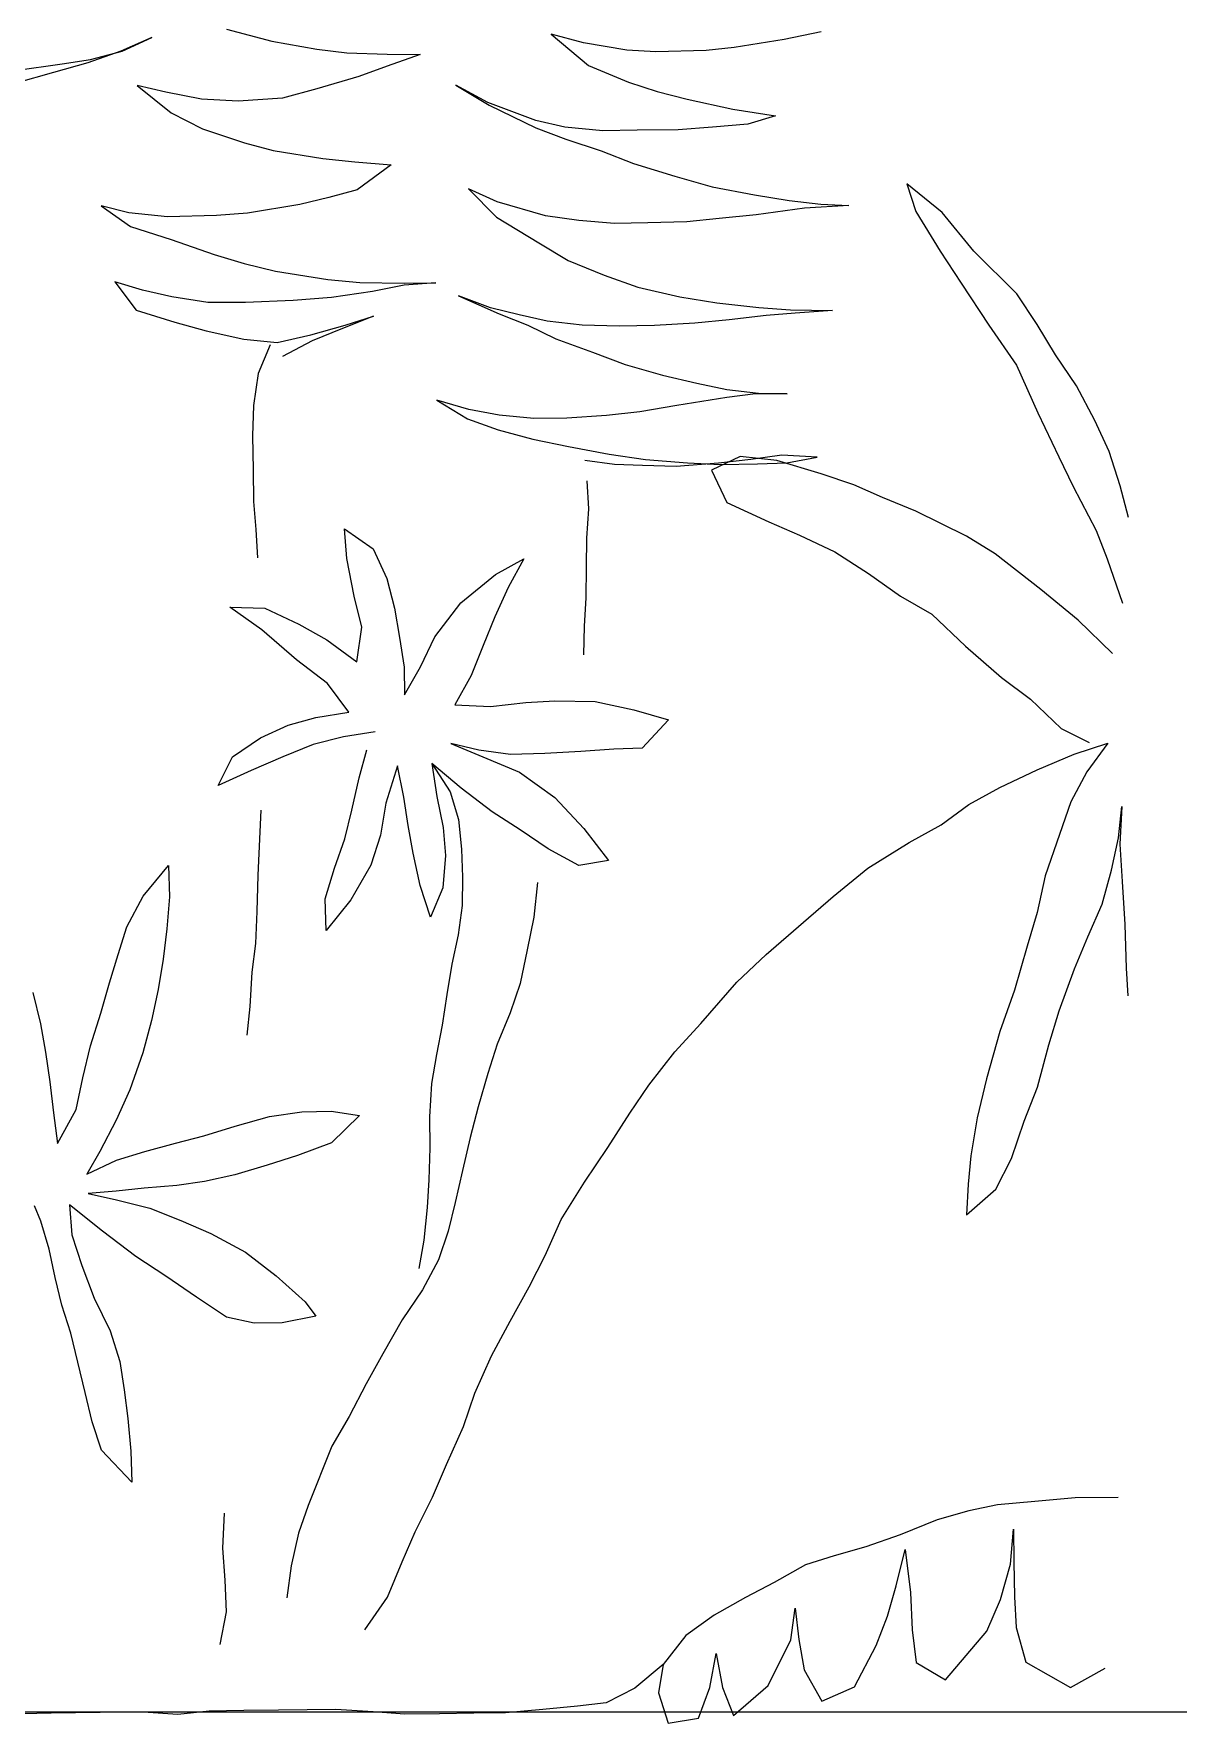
# Model space of a CAD drawing. Header units: metres. Extents: x -58 to 722, y -1100 to 345.
# Drawn here: x 30.611 to 30.8768, y 109.699 to 110.0913 of the extents above; entities that cross this region are included whole.
import ezdxf

# ---------------------------------------------------------------- set-up
doc = ezdxf.new("R2010")
doc.units = ezdxf.units.M
doc.header["$MEASUREMENT"] = 0
doc.layers.add('FSR_ARQ_005VEGETACION', color=64, linetype='Continuous')
doc.layers.add('FSR_ARQ_29PERFILES ACERO', color=143, linetype='Continuous')

# ---------------------------------------------------------------- blocks, each defined once
blk = doc.blocks.new('arbustos 01')
at = {"layer": 'FSR_ARQ_005VEGETACION', "color": 103}
for p, q in [((188.87946, -31.65038), (188.88901, -31.65239)), ((188.88901, -31.65239), (188.90197, -31.65444)), ((188.92966, -31.65516), (188.9408, -31.65326)), ((188.94921, -31.65098), (188.93953, -31.65906)), ((188.9408, -31.65326), (188.94921, -31.65098)), ((189.02134, -31.65282), (189.00968, -31.65488)), ((189.03301, -31.64973), (189.02134, -31.65282)), ((189.05995, -31.65539), (189.0523, -31.65187)), ((189.0523, -31.65187), (189.06029, -31.6554)), ((188.90197, -31.65444), (188.90914, -31.65522)), ((188.90914, -31.65522), (188.92213, -31.65557)), ((188.92213, -31.65557), (188.92966, -31.65516)), ((188.99154, -31.65617), (188.98299, -31.65623)), ((188.98299, -31.65623), (188.9915, -31.65925)), ((189.00198, -31.6558), (188.99154, -31.65617)), ((189.00968, -31.65488), (189.00198, -31.6558)), ((189.06812, -31.65755), (189.05995, -31.65539)), ((189.06029, -31.6554), (189.0688, -31.65842)), ((189.07546, -31.65868), (189.06812, -31.65755)), ((188.93953, -31.65906), (188.92921, -31.66336)), ((188.9915, -31.65925), (188.99882, -31.66191)), ((188.99882, -31.66191), (189.00972, -31.66514)), ((189.0688, -31.65842), (189.07765, -31.66093)), ((189.08758, -31.66038), (189.07546, -31.65868)), ((189.07765, -31.66093), (189.08736, -31.66363)), ((188.92182, -31.66583), (188.9141, -31.66777)), ((188.92921, -31.66336), (188.92182, -31.66583)), ((188.97382, -31.66414), (188.9652, -31.66932)), ((188.96556, -31.66864), (188.97382, -31.66414)), ((189.00972, -31.66514), (189.01858, -31.66748)), ((189.03943, -31.66777), (189.04869, -31.66601)), ((189.05606, -31.66423), (189.04725, -31.67129)), ((189.04869, -31.66601), (189.05606, -31.66423)), ((188.90227, -31.67035), (188.8913, -31.67208)), ((188.9141, -31.66777), (188.90227, -31.67035)), ((188.9652, -31.66932), (188.95316, -31.67514)), ((188.95318, -31.67326), (188.96556, -31.66864)), ((189.01858, -31.66748), (189.03002, -31.66832)), ((189.03002, -31.66832), (189.03943, -31.66777)), ((188.8913, -31.67208), (188.89846, -31.67423)), ((188.89846, -31.67423), (188.90751, -31.67504)), ((188.90751, -31.67504), (188.91639, -31.67567)), ((188.93588, -31.67593), (188.94564, -31.67504)), ((188.94564, -31.67504), (188.95318, -31.67326)), ((189.04725, -31.67129), (189.03916, -31.67546)), ((188.91639, -31.67567), (188.92699, -31.67581)), ((188.92699, -31.67581), (188.93588, -31.67593)), ((188.94542, -31.67812), (188.93632, -31.68107)), ((188.95316, -31.67514), (188.94542, -31.67812)), ((189.02834, -31.67907), (189.02096, -31.68102)), ((189.03916, -31.67546), (189.02834, -31.67907)), ((188.93632, -31.68107), (188.9279, -31.68437)), ((189.00811, -31.68307), (188.99989, -31.68398)), ((189.02096, -31.68102), (189.00811, -31.68307)), ((188.91725, -31.68765), (188.90764, -31.69043)), ((188.9279, -31.68437), (188.91725, -31.68765)), ((188.99989, -31.68398), (188.99047, -31.68471)), ((188.99047, -31.68471), (188.99928, -31.69116)), ((188.84822, -31.69704), (188.85738, -31.68964)), ((188.85738, -31.68964), (188.85506, -31.69679)), ((188.89667, -31.6925), (188.88776, -31.69392)), ((188.90764, -31.69043), (188.89667, -31.6925)), ((188.96316, -31.69426), (188.97055, -31.69094)), ((188.97055, -31.69094), (188.96327, -31.69819)), ((188.99928, -31.69116), (189.0066, -31.69314)), ((188.95063, -31.69785), (188.96316, -31.69426)), ((189.0066, -31.69314), (189.0141, -31.69495)), ((189.0141, -31.69495), (189.02758, -31.69718)), ((189.06539, -31.6953), (189.05779, -31.70067)), ((189.05818, -31.69709), (189.06539, -31.6953)), ((188.96327, -31.69819), (188.95241, -31.70488)), ((189.02758, -31.69718), (189.0356, -31.69781)), ((189.0356, -31.69781), (189.04825, -31.69815)), ((189.05779, -31.70067), (189.04732, -31.70395)), ((189.04825, -31.69815), (189.05818, -31.69709)), ((189.04732, -31.70395), (189.03615, -31.7079)), ((189.03615, -31.7079), (189.02843, -31.71019)), ((189.02036, -31.71213), (189.00683, -31.71434)), ((189.02843, -31.71019), (189.02036, -31.71213)), ((188.97309, -31.7185), (188.96259, -31.72315)), ((188.96484, -31.72164), (188.97309, -31.7185)), ((188.98715, -31.71527), (188.97894, -31.71516)), ((188.97894, -31.71516), (188.98714, -31.71578)), ((188.98714, -31.71578), (188.99533, -31.71743)), ((188.99861, -31.71509), (188.98715, -31.71527)), ((188.99533, -31.71743), (189.00591, -31.71895)), ((189.00683, -31.71434), (188.99861, -31.71509)), ((189.04712, -31.71882), (189.05466, -31.71704)), ((189.05466, -31.71704), (189.06187, -31.71492)), ((189.06187, -31.71492), (189.0563, -31.7222)), ((188.95746, -31.72342), (188.96484, -31.72164)), ((189.00591, -31.71895), (189.01581, -31.71976)), ((189.01581, -31.71976), (189.02812, -31.72027)), ((189.02812, -31.72027), (189.03786, -31.72024)), ((189.03786, -31.72024), (189.04712, -31.71882)), ((189.0563, -31.7222), (189.04634, -31.72531)), ((188.95026, -31.72503), (188.95746, -31.72342)), ((188.96259, -31.72315), (188.9552, -31.72612)), ((189.00239, -31.72608), (188.99507, -31.72376)), ((188.99507, -31.72376), (189.00306, -31.72694)), ((189.01125, -31.72859), (189.00239, -31.72608)), ((189.00306, -31.72694), (189.01089, -31.73013)), ((189.04634, -31.72531), (189.03828, -31.72759)), ((189.01994, -31.73059), (189.01125, -31.72859)), ((189.0285, -31.72968), (189.01994, -31.73059)), ((189.03828, -31.72759), (189.0285, -31.72968))]:
    blk.add_line(p, q, dxfattribs=at)
at = {"layer": 'FSR_ARQ_005VEGETACION', "color": 104}
for p, q in [((188.85506, -31.69679), (188.84877, -31.70696)), ((188.87954, -31.69483), (188.87235, -31.69525)), ((188.87235, -31.69525), (188.8838, -31.69592)), ((188.88776, -31.69392), (188.87954, -31.69483)), ((188.8838, -31.69592), (188.89626, -31.69762)), ((188.84005, -31.70702), (188.84822, -31.69704)), ((188.89626, -31.69762), (188.90582, -31.69861)), ((188.90582, -31.69861), (188.91419, -31.69941)), ((188.91419, -31.69941), (188.92427, -31.69971)), ((188.92427, -31.69971), (188.93282, -31.69983)), ((188.93282, -31.69983), (188.94206, -31.6991)), ((188.94206, -31.6991), (188.95063, -31.69785)), ((188.95241, -31.70488), (188.94483, -31.7094)), ((188.82896, -31.71798), (188.84005, -31.70702)), ((188.84877, -31.70696), (188.84335, -31.71527)), ((188.94483, -31.7094), (188.93554, -31.7132)), ((188.93554, -31.7132), (188.92678, -31.71633)), ((188.82372, -31.72595), (188.82896, -31.71798)), ((188.84335, -31.71527), (188.8362, -31.72612)), ((188.92678, -31.71633), (188.91597, -31.71875)), ((188.88737, -31.72212), (188.8766, -31.72232)), ((188.8766, -31.72232), (188.88617, -31.72296)), ((188.88617, -31.72296), (188.89368, -31.72358)), ((188.89559, -31.72155), (188.88737, -31.72212)), ((188.90638, -31.72033), (188.89559, -31.72155)), ((188.91597, -31.71875), (188.90638, -31.72033)), ((188.819, -31.73375), (188.82372, -31.72595)), ((188.8362, -31.72612), (188.82905, -31.73645)), ((188.89368, -31.72358), (188.90324, -31.72473)), ((188.90324, -31.72473), (188.91212, -31.72554)), ((188.91212, -31.72554), (188.92254, -31.72619)), ((188.92254, -31.72619), (188.9316, -31.72632)), ((188.9316, -31.72632), (188.94118, -31.7261)), ((188.94118, -31.7261), (188.95026, -31.72503)), ((188.9552, -31.72612), (188.94797, -31.72962)), ((188.94797, -31.72962), (188.93852, -31.73308)), ((189.01089, -31.73013), (189.01853, -31.73416)), ((189.02177, -31.73118), (189.02479, -31.73859)), ((188.81359, -31.74171), (188.819, -31.73375)), ((188.93852, -31.73308), (188.9301, -31.73621)), ((188.82905, -31.73645), (188.82358, -31.74868)), ((188.92049, -31.73899), (188.91157, -31.74109)), ((188.9301, -31.73621), (188.92049, -31.73899)), ((189.02479, -31.73859), (189.02605, -31.74682)), ((188.80885, -31.75071), (188.81359, -31.74171)), ((188.89563, -31.74361), (188.88828, -31.74385)), ((188.88828, -31.74385), (188.89648, -31.74379)), ((188.90385, -31.74269), (188.89563, -31.74361)), ((188.89648, -31.74379), (188.90382, -31.74475)), ((188.90382, -31.74475), (188.91679, -31.7468)), ((188.91157, -31.74109), (188.90385, -31.74269)), ((188.82358, -31.74868), (188.81813, -31.76007)), ((188.91679, -31.7468), (188.92634, -31.74847)), ((188.92634, -31.74847), (188.93488, -31.74944)), ((188.96258, -31.74931), (188.97046, -31.74787)), ((188.97046, -31.74787), (188.9787, -31.74542)), ((188.9787, -31.74542), (188.97077, -31.75027)), ((189.02605, -31.74682), (189.02628, -31.75469)), ((188.80515, -31.75869), (188.80885, -31.75071)), ((188.93488, -31.74944), (188.94513, -31.75009)), ((188.94513, -31.75009), (188.95368, -31.75021)), ((188.95368, -31.75021), (188.96258, -31.74931)), ((188.96287, -31.75307), (188.95395, -31.75551)), ((188.97077, -31.75027), (188.96287, -31.75307)), ((188.94469, -31.75744), (188.93423, -31.75935)), ((188.95395, -31.75551), (188.94469, -31.75744)), ((189.02628, -31.75469), (189.02616, -31.7634)), ((188.80229, -31.76755), (188.80515, -31.75869)), ((188.81813, -31.76007), (188.81443, -31.76771)), ((188.87945, -31.76449), (188.89095, -31.76105)), ((188.88053, -31.76016), (188.8896, -31.7596)), ((188.88838, -31.76163), (188.88053, -31.76016)), ((188.8959, -31.76191), (188.88838, -31.76163)), ((188.8896, -31.7596), (188.89762, -31.76073)), ((188.89095, -31.76105), (188.90037, -31.75999)), ((188.90547, -31.76204), (188.8959, -31.76191)), ((188.89762, -31.76073), (188.90599, -31.7617)), ((188.90037, -31.75999), (188.90784, -31.76351)), ((188.91402, -31.76164), (188.90547, -31.76204)), ((188.90599, -31.7617), (188.91692, -31.76254)), ((188.92481, -31.76076), (188.91402, -31.76164)), ((188.93423, -31.75935), (188.92481, -31.76076)), ((188.92564, -31.76231), (188.93283, -31.76207)), ((188.93283, -31.76207), (188.94054, -31.76098)), ((188.87103, -31.76728), (188.87945, -31.76449)), ((188.90784, -31.76351), (188.9038, -31.77183)), ((188.91692, -31.76254), (188.92564, -31.76231)), ((188.93994, -31.76625), (188.93951, -31.77351)), ((189.02616, -31.7634), (189.02605, -31.77161)), ((188.80013, -31.77572), (188.80229, -31.76755)), ((188.81443, -31.76771), (188.80846, -31.77908)), ((188.85504, -31.77407), (188.86363, -31.7706)), ((188.86363, -31.7706), (188.87103, -31.76728)), ((188.84196, -31.78057), (188.85504, -31.77407)), ((188.9038, -31.77183), (188.89296, -31.77681)), ((188.93951, -31.77351), (188.94009, -31.78104)), ((189.02605, -31.77161), (189.02544, -31.77878)), ((188.80846, -31.77908), (188.80563, -31.7864)), ((188.89296, -31.77681), (188.88505, -31.7803)), ((189.00253, -31.77864), (188.99511, -31.78384)), ((189.00192, -31.78633), (189.00253, -31.77864)), ((189.02544, -31.77878), (189.025, -31.78613)), ((188.83454, -31.78508), (188.84196, -31.78057)), ((188.88505, -31.7803), (188.87593, -31.78462)), ((188.94009, -31.78104), (188.94016, -31.78857)), ((188.99511, -31.78384), (188.99159, -31.79149)), ((188.80563, -31.7864), (188.80171, -31.7978)), ((188.82279, -31.79433), (188.83454, -31.78508)), ((188.87593, -31.78462), (188.8673, -31.79014)), ((188.96356, -31.79042), (188.95626, -31.78639)), ((188.95626, -31.78639), (188.96027, -31.7938)), ((189.00007, -31.79605), (189.00192, -31.78633)), ((188.8673, -31.79014), (188.85901, -31.79601)), ((188.94016, -31.78857), (188.94023, -31.79643)), ((188.97252, -31.79773), (188.96356, -31.79042)), ((188.99159, -31.79149), (188.9896, -31.79916)), ((188.81311, -31.80223), (188.82279, -31.79433)), ((188.85901, -31.79601), (188.85091, -31.80069)), ((188.94023, -31.79643), (188.94064, -31.80379)), ((188.96027, -31.7938), (188.96375, -31.80137)), ((188.99808, -31.80406), (189.00007, -31.79605)), ((188.85091, -31.80069), (188.84225, -31.80895)), ((188.96375, -31.80137), (188.96673, -31.80876)), ((188.97924, -31.80654), (188.97252, -31.79773)), ((188.9896, -31.79916), (188.9883, -31.80666)), ((189.02311, -31.7991), (189.01434, -31.80325)), ((189.03218, -31.79888), (189.02311, -31.7991)), ((189.02389, -31.80475), (189.03218, -31.79888)), ((188.80427, -31.81083), (188.81311, -31.80223)), ((188.94064, -31.80379), (188.94088, -31.81115)), ((188.99933, -31.81297), (188.99808, -31.80406)), ((189.01434, -31.80325), (189.0071, -31.80726)), ((189.0149, -31.81249), (189.02389, -31.80475)), ((188.84225, -31.80895), (188.83291, -31.81703)), ((188.96673, -31.80876), (188.96987, -31.8165)), ((188.9829, -31.81428), (188.97924, -31.80654)), ((188.9883, -31.80666), (188.98717, -31.81434)), ((189.0071, -31.80726), (188.99933, -31.81297)), ((188.98708, -31.82152), (188.9829, -31.81428)), ((188.98717, -31.81434), (188.98708, -31.82152)), ((189.00695, -31.81854), (189.0149, -31.81249)), ((188.83291, -31.81703), (188.82548, -31.82257)), ((188.96987, -31.8165), (188.97405, -31.82408)), ((189.00138, -31.82599), (189.00695, -31.81854)), ((188.82548, -31.82257), (188.81752, -31.83016)), ((188.93781, -31.82324), (188.92786, -31.82533)), ((188.94824, -31.82304), (188.93781, -31.82324)), ((188.95576, -31.82349), (188.94824, -31.82304)), ((188.92786, -31.82533), (188.91894, -31.82795)), ((188.96481, -31.82447), (188.95576, -31.82349)), ((188.97405, -31.82408), (188.96481, -31.82447)), ((189.00991, -31.8273), (189.00138, -31.82599)), ((189.01706, -31.82928), (189.00991, -31.8273)), ((188.81752, -31.83016), (188.81028, -31.83382)), ((188.91894, -31.82795), (188.92568, -31.83522)), ((188.99464, -31.83103), (189.00283, -31.83233)), ((189.0242, -31.83262), (189.01706, -31.82928)), ((188.81418, -31.83678), (188.8055, -31.83393)), ((188.8055, -31.83393), (188.81087, -31.84135)), ((188.92568, -31.83522), (188.93303, -31.83549)), ((188.93303, -31.83549), (188.94157, -31.83612)), ((188.94157, -31.83612), (188.95079, -31.83659)), ((188.95968, -31.83688), (188.9679, -31.83579)), ((188.97511, -31.83401), (188.96685, -31.83749)), ((188.9679, -31.83579), (188.97511, -31.83401)), ((188.99875, -31.84288), (188.9968, -31.83567)), ((189.00283, -31.83233), (189.01067, -31.83432)), ((189.01067, -31.83432), (189.01849, -31.83751)), ((189.03148, -31.83751), (189.0242, -31.83262)), ((188.8237, -31.84084), (188.81418, -31.83678)), ((188.95079, -31.83659), (188.95968, -31.83688)), ((188.96685, -31.83749), (188.9574, -31.84146)), ((188.97239, -31.8456), (188.98, -31.83921)), ((188.98, -31.83921), (188.97528, -31.84649)), ((188.98, -31.83921), (188.97868, -31.84774)), ((188.98723, -31.84785), (188.98888, -31.83984)), ((188.98888, -31.83984), (188.99183, -31.84945)), ((189.01849, -31.83751), (189.02665, -31.84104)), ((189.03515, -31.84491), (189.03148, -31.83751)), ((188.81087, -31.84135), (188.81504, -31.84911)), ((188.83338, -31.84542), (188.8237, -31.84084)), ((188.9574, -31.84146), (188.94824, -31.84801)), ((189.00069, -31.85128), (188.99875, -31.84288)), ((189.02665, -31.84104), (189.03515, -31.84491)), ((188.81504, -31.84911), (188.818, -31.85752)), ((188.84136, -31.8498), (188.83338, -31.84542)), ((188.94824, -31.84801), (188.94078, -31.85594)), ((188.96444, -31.85165), (188.97239, -31.8456)), ((188.97528, -31.84649), (188.97313, -31.85365)), ((188.97868, -31.84774), (188.97704, -31.85575)), ((188.98611, -31.85519), (188.98723, -31.84785)), ((188.80277, -31.85834), (188.80185, -31.85029)), ((188.80185, -31.85029), (188.80241, -31.86005)), ((188.84847, -31.85503), (188.84136, -31.8498)), ((188.95719, -31.85634), (188.96444, -31.85165)), ((188.97313, -31.85365), (188.97234, -31.86133)), ((188.99183, -31.84945), (188.99325, -31.85768)), ((189.00247, -31.85866), (189.00069, -31.85128)), ((189.02412, -31.85126), (189.02491, -31.86803)), ((188.818, -31.85752), (188.82162, -31.86817)), ((188.85678, -31.85959), (188.84847, -31.85503)), ((188.94078, -31.85594), (188.93435, -31.86423)), ((188.94995, -31.8612), (188.95719, -31.85634)), ((188.97704, -31.85575), (188.97643, -31.86292)), ((188.98481, -31.86235), (188.98611, -31.85519)), ((188.99325, -31.85768), (188.99571, -31.86541)), ((188.80241, -31.86005), (188.80176, -31.86961)), ((188.80454, -31.86674), (188.80277, -31.85834)), ((188.86747, -31.86623), (188.85678, -31.85959)), ((188.94202, -31.86553), (188.94995, -31.8612)), ((188.97234, -31.86133), (188.97207, -31.86851)), ((188.98299, -31.87071), (188.98481, -31.86235)), ((189.00511, -31.86622), (189.00247, -31.85866)), ((188.80698, -31.8755), (188.80454, -31.86674)), ((188.87643, -31.87353), (188.86747, -31.86623)), ((188.93435, -31.86423), (188.94202, -31.86553)), ((188.97643, -31.86292), (188.97717, -31.87131)), ((188.99571, -31.86541), (189.00089, -31.87437)), ((189.00756, -31.87412), (189.00511, -31.86622)), ((189.048, -31.86556), (189.04771, -31.87362)), ((189.05454, -31.87345), (189.048, -31.86556)), ((188.80176, -31.86961), (188.8011, -31.88072)), ((188.82162, -31.86817), (188.82371, -31.87761)), ((188.95273, -31.86995), (188.95364, -31.87886)), ((188.97207, -31.86851), (188.97215, -31.87586)), ((188.98031, -31.87888), (188.98299, -31.87071)), ((189.02491, -31.86803), (189.02513, -31.87743)), ((188.81063, -31.88393), (188.80698, -31.8755)), ((188.88403, -31.88013), (188.87643, -31.87353)), ((188.97717, -31.87131), (188.98031, -31.87888)), ((189.00089, -31.87437), (189.00728, -31.88232)), ((189.00728, -31.88232), (189.00756, -31.87412)), ((189.04771, -31.87362), (189.04839, -31.88188)), ((189.05869, -31.88131), (189.05454, -31.87345)), ((188.82371, -31.87761), (188.82633, -31.88636)), ((188.95364, -31.87886), (188.95541, -31.88726)), ((188.97215, -31.87586), (188.97324, -31.8834)), ((189.02513, -31.87743), (189.02553, -31.88565)), ((188.8011, -31.88072), (188.80077, -31.892)), ((188.81411, -31.89218), (188.81063, -31.88393)), ((188.89367, -31.88847), (188.88403, -31.88013)), ((188.97324, -31.8834), (188.97485, -31.89094)), ((189.04839, -31.88188), (189.04935, -31.88969)), ((189.06098, -31.88852), (189.05869, -31.88131)), ((188.82633, -31.88636), (188.82959, -31.89769)), ((188.90126, -31.89559), (188.89367, -31.88847)), ((188.95541, -31.88726), (188.95717, -31.896)), ((189.02553, -31.88565), (189.02646, -31.89301)), ((189.06319, -31.89582), (189.06098, -31.88852)), ((188.80077, -31.892), (188.80034, -31.89917)), ((188.81807, -31.90301), (188.81411, -31.89218)), ((188.97485, -31.89094), (188.97611, -31.89883)), ((189.02646, -31.89301), (189.02702, -31.90191)), ((189.04935, -31.88969), (189.05066, -31.89751)), ((188.91052, -31.90631), (188.90126, -31.89559)), ((188.95717, -31.896), (188.9598, -31.90356)), ((189.06547, -31.90365), (189.06319, -31.89582)), ((188.82959, -31.89769), (188.83338, -31.90834)), ((188.97611, -31.89883), (188.97737, -31.90671)), ((189.05066, -31.89751), (189.05233, -31.90551)), ((189.08301, -31.89831), (189.08104, -31.90635)), ((188.82068, -31.91176), (188.81807, -31.90301)), ((188.9598, -31.90356), (188.96311, -31.91164)), ((189.02702, -31.90191), (189.02777, -31.90927)), ((189.05233, -31.90551), (189.05461, -31.91388)), ((189.06811, -31.91202), (189.06547, -31.90365)), ((188.83338, -31.90834), (188.83681, -31.92053)), ((188.91726, -31.91359), (188.91052, -31.90631)), ((188.97737, -31.90671), (188.97881, -31.91425)), ((189.08104, -31.90635), (189.0797, -31.91369)), ((188.82361, -31.92274), (188.82068, -31.91176)), ((188.92398, -31.92223), (188.91726, -31.91359)), ((188.96311, -31.91164), (188.96557, -31.9192)), ((188.97881, -31.91425), (188.98007, -31.92179)), ((189.05461, -31.91388), (189.05794, -31.92341)), ((189.07012, -31.92029), (189.06811, -31.91202)), ((189.0797, -31.91369), (189.07862, -31.9213)), ((188.82708, -31.93151), (188.82361, -31.92274)), ((188.83681, -31.92053), (188.83923, -31.93065)), ((188.92884, -31.92947), (188.92398, -31.92223)), ((188.96557, -31.9192), (188.96802, -31.92778)), ((188.98007, -31.92179), (188.98064, -31.93035)), ((189.05794, -31.92341), (189.06146, -31.93126)), ((189.07179, -31.92847), (189.07012, -31.92029)), ((189.07862, -31.9213), (189.07763, -31.92935)), ((188.96802, -31.92778), (188.97014, -31.93568)), ((188.83037, -31.94113), (188.82708, -31.93151)), ((188.83923, -31.93065), (188.84081, -31.94042)), ((188.93454, -31.93827), (188.92884, -31.92947)), ((188.98064, -31.93035), (188.98053, -31.93838)), ((189.006, -31.92891), (188.99863, -31.93005)), ((188.99863, -31.93005), (189.00589, -31.93706)), ((189.01353, -31.9291), (189.006, -31.92891)), ((189.02194, -31.93028), (189.01353, -31.9291)), ((189.03077, -31.93279), (189.02194, -31.93028)), ((189.06146, -31.93126), (189.0657, -31.93929)), ((189.07663, -31.93723), (189.07179, -31.92847)), ((189.07763, -31.92935), (189.07663, -31.93723)), ((188.97014, -31.93568), (188.97207, -31.94425)), ((189.03889, -31.93529), (189.03077, -31.93279)), ((189.04614, -31.93717), (189.03889, -31.93529)), ((188.84081, -31.94042), (188.84157, -31.94778)), ((188.94057, -31.94724), (188.93454, -31.93827)), ((188.98053, -31.93838), (188.98076, -31.94659)), ((189.00589, -31.93706), (189.01471, -31.94037)), ((189.01471, -31.94037), (189.02248, -31.94287)), ((189.05409, -31.93931), (189.04614, -31.93717)), ((189.06141, -31.94154), (189.05409, -31.93931)), ((189.0657, -31.93929), (189.06908, -31.94519)), ((188.83437, -31.94905), (188.83037, -31.94113)), ((188.97207, -31.94425), (188.97401, -31.95249)), ((189.02248, -31.94287), (189.03087, -31.94538)), ((189.06908, -31.94519), (189.06141, -31.94154)), ((188.84197, -31.95565), (188.83437, -31.94905)), ((188.84157, -31.94778), (188.84197, -31.95565)), ((188.9466, -31.9569), (188.94057, -31.94724)), ((188.98076, -31.94659), (188.98118, -31.95378)), ((189.03087, -31.94538), (189.03864, -31.94708)), ((189.03864, -31.94708), (189.04581, -31.94807)), ((189.04581, -31.94807), (189.05422, -31.9488)), ((189.05422, -31.9488), (189.06148, -31.94952)), ((189.06148, -31.94952), (189.06874, -31.95015)), ((188.97401, -31.95249), (188.97579, -31.95986)), ((188.98118, -31.95378), (188.98209, -31.96217)), ((189.05282, -31.95392), (189.0448, -31.95709)), ((189.06136, -31.95182), (189.05282, -31.95392)), ((189.06874, -31.95015), (189.06136, -31.95182)), ((189.06498, -31.95985), (189.07349, -31.95305)), ((189.07349, -31.95305), (189.07294, -31.96085)), ((189.08097, -31.95732), (189.08253, -31.95335)), ((188.95074, -31.96619), (188.9466, -31.9569)), ((189.0448, -31.95709), (189.03704, -31.96045)), ((189.07874, -31.96456), (189.08097, -31.95732)), ((188.97579, -31.95986), (188.97826, -31.96725)), ((188.98209, -31.96217), (188.98336, -31.96954)), ((189.03704, -31.96045), (189.02811, -31.96529)), ((189.05638, -31.96638), (189.06498, -31.95985)), ((189.07294, -31.96085), (189.07035, -31.9687)), ((188.95491, -31.97428), (188.95074, -31.96619)), ((189.02811, -31.96529), (189.02014, -31.97139)), ((189.04868, -31.97151), (189.05638, -31.96638)), ((189.07723, -31.97181), (189.07874, -31.96456)), ((188.97826, -31.96725), (188.98243, -31.975)), ((189.02014, -31.97139), (189.01269, -31.97811)), ((189.07035, -31.9687), (189.06714, -31.97717)), ((188.95975, -31.98307), (188.95491, -31.97428)), ((188.98243, -31.975), (188.98762, -31.98276)), ((189.04072, -31.9769), (189.04868, -31.97151)), ((189.07553, -31.97897), (189.07723, -31.97181)), ((189.01269, -31.97811), (189.00998, -31.9818)), ((189.03303, -31.98211), (189.04072, -31.9769)), ((189.06714, -31.97717), (189.06303, -31.98562)), ((189.07322, -31.9862), (189.07553, -31.97897)), ((188.96458, -31.99202), (188.95975, -31.98307)), ((188.98762, -31.98276), (188.99263, -31.99155)), ((189.00998, -31.9818), (189.01865, -31.98351)), ((189.01865, -31.98351), (189.02582, -31.98361)), ((189.02582, -31.98361), (189.03303, -31.98211)), ((189.06303, -31.98562), (189.06053, -31.99348)), ((189.07134, -31.99371), (189.07322, -31.9862)), ((188.9689, -32.00166), (188.96458, -31.99202)), ((188.99263, -31.99155), (188.99697, -31.9993)), ((189.06053, -31.99348), (189.05946, -32.00082)), ((189.06946, -32.00149), (189.07134, -31.99371)), ((188.97186, -32.01025), (188.9689, -32.00166)), ((188.99697, -31.9993), (189.0013, -32.00774)), ((189.05946, -32.00082), (189.05847, -32.00825)), ((189.06768, -32.00909), (189.06946, -32.00149)), ((188.97617, -32.02005), (188.97186, -32.01025)), ((189.0013, -32.00774), (189.00582, -32.01533)), ((189.05847, -32.00825), (189.05773, -32.01667)), ((189.06527, -32.01641), (189.06768, -32.00909)), ((189.00582, -32.01533), (189.01193, -32.03063)), ((189.05745, -32.02464), (189.06527, -32.01641)), ((189.05773, -32.01667), (189.05745, -32.02464)), ((188.97982, -32.02848), (188.97617, -32.02005)), ((188.80281, -32.02856), (188.81395, -32.02871)), ((188.81395, -32.02871), (188.82433, -32.02959)), ((188.82433, -32.02959), (188.83397, -32.03047)), ((188.83397, -32.03047), (188.84138, -32.03205)), ((188.84138, -32.03205), (188.84951, -32.03439)), ((188.98431, -32.03743), (188.97982, -32.02848)), ((189.01193, -32.03063), (189.0144, -32.03784)), ((188.82983, -32.03679), (188.82972, -32.04523)), ((188.83061, -32.04584), (188.82983, -32.03679)), ((188.84951, -32.03439), (188.85911, -32.03823)), ((189.03362, -32.03263), (189.03401, -32.0417)), ((188.85911, -32.03823), (188.86798, -32.04132)), ((188.98763, -32.04517), (188.98431, -32.03743)), ((189.0144, -32.03784), (189.01634, -32.04624)), ((188.82972, -32.04523), (188.82959, -32.05427)), ((188.8578, -32.04199), (188.85644, -32.05313)), ((188.86009, -32.05137), (188.8578, -32.04199)), ((188.86798, -32.04132), (188.87612, -32.04366)), ((188.87612, -32.04366), (188.88351, -32.04599)), ((188.99144, -32.05428), (188.98763, -32.04517)), ((189.03401, -32.0417), (189.03339, -32.0499)), ((188.8332, -32.05492), (188.83061, -32.04584)), ((188.88351, -32.04599), (188.89161, -32.05055)), ((189.01634, -32.04624), (189.01742, -32.05447)), ((189.03339, -32.0499), (189.03311, -32.0581)), ((188.82959, -32.05427), (188.82919, -32.06211)), ((188.85644, -32.05313), (188.85601, -32.06277)), ((188.86239, -32.05924), (188.86009, -32.05137)), ((188.89161, -32.05055), (188.89899, -32.05437)), ((188.99731, -32.06274), (188.99144, -32.05428)), ((188.83671, -32.06311), (188.8332, -32.05492)), ((188.88624, -32.05715), (188.88523, -32.06528)), ((188.88734, -32.06531), (188.88624, -32.05715)), ((188.89899, -32.05437), (188.90709, -32.05893)), ((189.03311, -32.0581), (189.0347, -32.0665)), ((188.82919, -32.06211), (188.82665, -32.07112)), ((188.85601, -32.06277), (188.85499, -32.0712)), ((188.8653, -32.06682), (188.86239, -32.05924)), ((188.90709, -32.05893), (188.91445, -32.06423)), ((188.84739, -32.07562), (188.83671, -32.06311)), ((188.87089, -32.07745), (188.8653, -32.06682)), ((188.88523, -32.06528), (188.88391, -32.0731)), ((188.89321, -32.07715), (188.88734, -32.06531)), ((188.91445, -32.06423), (188.92029, -32.07173)), ((188.82665, -32.07112), (188.8151, -32.07759)), ((188.85499, -32.0712), (188.84739, -32.07562)), ((188.90658, -32.06889), (188.90496, -32.07761)), ((188.90827, -32.07765), (188.90658, -32.06889)), ((188.92029, -32.07173), (188.92763, -32.07777)), ((188.92029, -32.07173), (188.92152, -32.07904)), ((188.8151, -32.07759), (188.80613, -32.07265)), ((188.88391, -32.0731), (188.87928, -32.08118)), ((188.87928, -32.08118), (188.87089, -32.07745)), ((188.90215, -32.08481), (188.89321, -32.07715)), ((188.90496, -32.07761), (188.90215, -32.08481)), ((188.91118, -32.08553), (188.90827, -32.07765)), ((188.92152, -32.07904), (188.919, -32.08684)), ((188.92763, -32.07777), (188.935, -32.08159)), ((188.935, -32.08159), (188.94242, -32.08243)), ((188.94242, -32.08243), (188.95131, -32.08329)), ((188.95131, -32.08329), (188.96095, -32.08417)), ((188.96095, -32.08417), (188.96912, -32.08428)), ((188.96912, -32.08428), (188.97803, -32.0844)), ((188.97803, -32.0844), (188.98694, -32.08452)), ((188.98694, -32.08452), (188.99511, -32.08389)), ((188.99511, -32.08389), (189.00478, -32.08328)), ((189.00478, -32.08328), (189.0122, -32.08338)), ((189.0122, -32.08338), (189.01962, -32.08348)), ((189.01962, -32.08348), (189.02853, -32.0836)), ((189.02853, -32.0836), (189.03744, -32.08372)), ((189.03744, -32.08372), (189.0456, -32.08457)), ((189.0456, -32.08457), (189.05451, -32.08395)), ((189.05451, -32.08395), (189.06565, -32.0841)), ((189.06565, -32.0841), (189.07827, -32.08427)), ((189.07827, -32.08427), (189.08569, -32.08438)), ((188.919, -32.08684), (188.91118, -32.08553))]:
    blk.add_line(p, q, dxfattribs=at)

msp = doc.modelspace()

# ---------------------------------------------------------------- linework, layer by layer
at = {"layer": 'FSR_ARQ_29PERFILES ACERO', "ltscale": 0.01}
msp.add_line((31.23135, 109.70149), (30.03135, 109.70149), dxfattribs=at)

# ---------------------------------------------------------------- block references
at = {"layer": 'FSR_ARQ_005VEGETACION', "xscale": -0.9, "yscale": 0.9, "zscale": 0.9}
msp.add_blockref('arbustos 01', (200.78543, 138.57711), dxfattribs=at)

doc.saveas('drawing.dxf')
